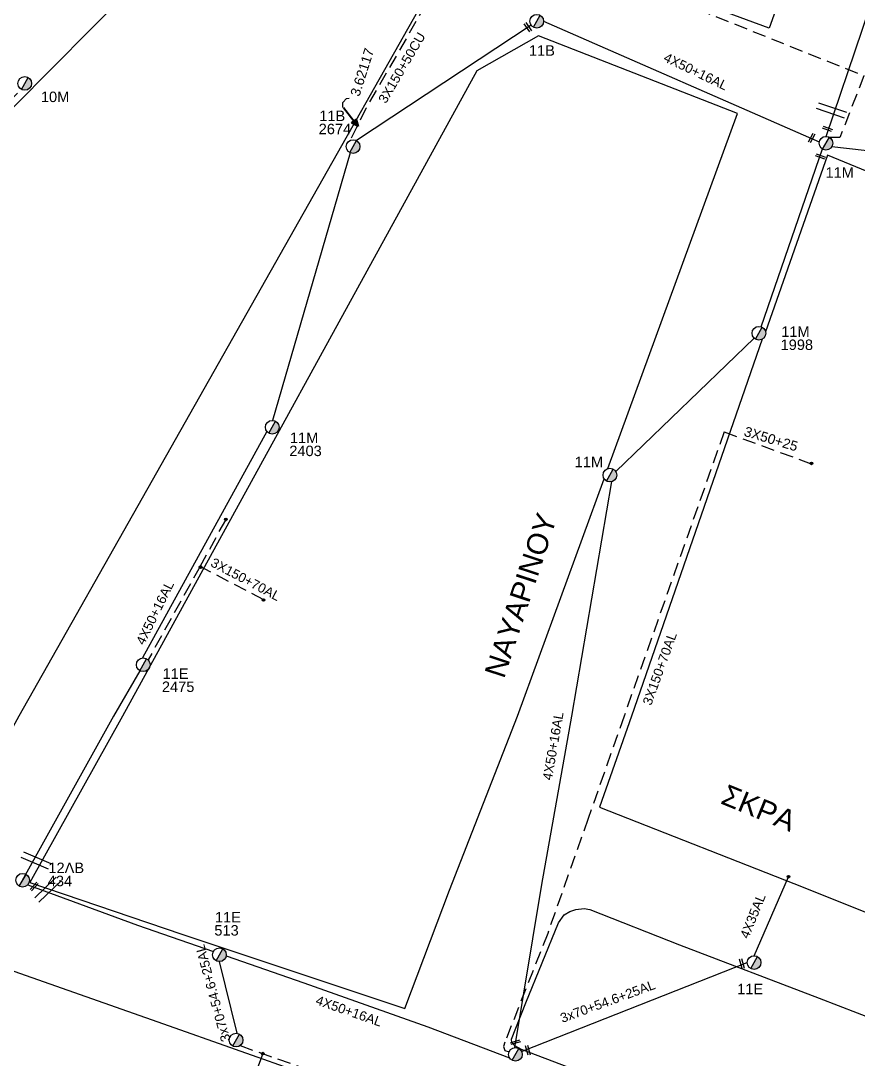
# Model space of a CAD drawing. Header units: millimetres. Extents: x 751 to 1825, y 360 to 872.
# Drawn here: x 1326.7 to 1406.9, y 451.2 to 550.6 of the extents above; entities that cross this region are included whole.
import ezdxf

# ---------------------------------------------------------------- set-up
doc = ezdxf.new("R2010")
doc.units = ezdxf.units.MM
doc.linetypes.add('DASHED', pattern=[19.05, 12.7, -6.35])
for name, color, linetype in [('Άγνωστα', 7, 'Continuous'), ('Γυμνά εναέρια ΧΤ (3Φ)   4x35AL', 7, 'Continuous'), ('Γυμνά εναέρια ΧΤ και ΦΟΠ (3Φ)   4x50+16AL', 7, 'Continuous'), ('Επίτονοι', 7, 'Continuous'), ('Επιγραφές - Σχήματα', 7, 'Continuous'), ('Καλώδια ΧΤ   3x150+50CU', 7, 'DASHED'), ('Καλώδια ΧΤ   3x150AL+50CU', 7, 'DASHED'), ('Μηχανική τομή', 7, 'Continuous'), ('Στύλος ΦΜ', 7, 'Continuous'), ('Στύλος ΦΜ @ 1', 7, 'Continuous'), ('Συνδέσεις', 7, 'Continuous'), ('Συνεστραμμένα ΧΤ   3x70+54.6+25 AL', 7, 'SYN_LINE'), ('Τομή', 7, 'Continuous'), ('Υπόβαθρο ΔΕΗ', 7, 'Continuous'), ('Υπόγεια καλώδια Δικτύου ΧΤ και Παρ. ΧΤ - 3X150+70 AL', 7, 'DASHED'), ('Υπόγεια καλώδια Παροχών ΧΤ   4x16AL', 7, 'DASHED')]:
    doc.layers.add(name, color=color, linetype=linetype)
doc.styles.get("Standard").update_dxf_attribs({"font": 'ARIAL.TTF'})
doc.linetypes.add('SYN_LINE', pattern='A,0.5,-0.0001,["/\\/\\/\\/",Standard,S=0.1,R=0,X=0,Y=-0.05],-0.25', length=0.7501)

# ---------------------------------------------------------------- blocks, each defined once
blk = doc.blocks.new('ΥΠΑΡΧΩΝ ΤΣΙΜΕΝΤΕΝΙΟΣ ΣΤΥΛΟΣ')
at = {"layer": 'Στύλος ΦΜ'}
blk.add_hatch(color=256, dxfattribs=at).paths.add_polyline_path([(-1.29, -2.28, 0.574793), (2.62, 0, 0.268822), (1.3, 2.27)])
blk.add_line((-1.29, -2.28), (1.3, 2.27), dxfattribs=at)
blk.add_circle((0, 0), 2.62, dxfattribs=at)
at = {"layer": 'Στύλος ΦΜ', "flags": 4}
for tag, p in [('ΑΡΙΘΜΟΣ', (-4.68, 8.05)), ('ΤΥΠΟΣ', (-4.91, 3.03))]:
    blk.add_attdef(tag, p, '', height=4, dxfattribs=at)
blk = doc.blocks.new('_ΣΥΝΔΕΣΗ')
at = {"layer": 'Συνδέσεις', "linetype": 'SYN_LINE', "ltscale": 40}
blk.add_hatch(color=256, dxfattribs=at).paths.add_polyline_path([(0.5, -0.01, 1), (-0.5, -0.01, 1)])
at = {"layer": 'Συνδέσεις'}
blk.add_circle((0, -0.01), 0.5, dxfattribs=at)
blk = doc.blocks.new('ΜΗΧΑΝΙΚΗ ΤΟΜΗ')
at = {"layer": 'Μηχανική τομή', "ltscale": 40}
for p, q in [((-1.89, 0.78), (1.89, 0.78)), ((1.89, 0), (-1.89, 0))]:
    blk.add_line(p, q, dxfattribs=at)
blk = doc.blocks.new('ΤΟΜΗ')
at = {"layer": 'Τομή', "ltscale": 40}
for p, q in [((-5.68, 0), (5.68, 0)), ((5.68, -2.33), (-5.68, -2.33))]:
    blk.add_line(p, q, dxfattribs=at)
blk = doc.blocks.new('ΕΠΙΤΟΝΟΣ')
at = {"layer": 'Επίτονοι', "lineweight": 40, "ltscale": 40}
blk.add_hatch(color=256, dxfattribs=at).paths.add_polyline_path([(-1.13, 6.47), (0, 9.1), (1.13, 6.47)])
for p, q in [((-1.13, 6.47), (0, 9.1)), ((0, 9.1), (1.13, 6.47)), ((1.13, 6.47), (-1.13, 6.47)), ((-1.13, 6.47), (0, 6.47)), ((0, 6.47), (0, 0))]:
    blk.add_line(p, q, dxfattribs=at)

msp = doc.modelspace()

# ---------------------------------------------------------------- linework, layer by layer
at = {"layer": 'Άγνωστα', "color": 2, "linetype": 'DASHED', "ltscale": 0.1}
msp.add_lwpolyline([(1394.05, 511.242), (1402.294, 508.227)], dxfattribs=at)
at = {"layer": 'Γυμνά εναέρια ΧΤ (3Φ)   4x35AL', "color": 133, "linetype": 'SYN_LINE', "ltscale": 10}
msp.add_lwpolyline([(1396.912, 461.078), (1400.209, 468.647)], dxfattribs=at)
at = {"layer": 'Γυμνά εναέρια ΧΤ και ΦΟΠ (3Φ)   4x50+16AL', "color": 85, "ltscale": 0.1}
msp.add_lwpolyline([(1403.83, 539.544), (1414.254, 570.406), (1416.65, 577.244)], dxfattribs=at)
at = {"layer": 'Γυμνά εναέρια ΧΤ και ΦΟΠ (3Φ)   4x50+16AL', "color": 1, "ltscale": 0.1}
for points in [[(1375.579, 550.182), (1358.847, 539.132)], [(1358.253, 537.98), (1350.792, 512.349)], [(1350.263, 511.292), (1338.369, 489.593)], [(1338.101, 488.374), (1335.589, 484.035), (1326.799, 468.207)]]:
    msp.add_lwpolyline(points, dxfattribs=at)
at = {"layer": 'Γυμνά εναέρια ΧΤ και ΦΟΠ (3Φ)   4x50+16AL', "color": 30, "ltscale": 0.1}
for points in [[(1376.762, 550.568), (1403.161, 539.03)], [(1404.375, 538.578), (1427.995, 535.895)]]:
    msp.add_lwpolyline(points, dxfattribs=at)
at = {"layer": 'Γυμνά εναέρια ΧΤ και ΦΟΠ (3Φ)   4x50+16AL', "color": 133, "linetype": 'Continuous', "ltscale": 0.1}
for points in [[(1397.589, 521.313), (1403.452, 538.336)], [(1383.666, 507.44), (1396.911, 520.232)], [(1374.003, 452.286), (1376.593, 467.91), (1379.464, 484.035), (1383.287, 506.478)]]:
    msp.add_lwpolyline(points, dxfattribs=at)
at = {"layer": 'Γυμνά εναέρια ΧΤ και ΦΟΠ (3Φ)   4x50+16AL', "color": 62, "ltscale": 0.1}
for points in [[(1327.366, 467.867), (1337.89, 463.993), (1345.141, 461.48)], [(1346.361, 461.057), (1353.806, 458.477), (1365.67, 454.278), (1373.498, 451.295)]]:
    msp.add_lwpolyline(points, dxfattribs=at)
at = {"layer": 'Επιγραφές - Σχήματα', "ltscale": 0.1}
msp.add_lwpolyline([(1357.55, 542.306), (1357.522, 542.797), (1357.887, 543.176), (1358.154, 543.204)], dxfattribs=at)
at = {"layer": 'Καλώδια ΧΤ   3x150+50CU', "color": 1, "linetype": 'DASHED', "ltscale": 0.1}
msp.add_lwpolyline([(1361.59, 553.233), (1364.34, 555.215), (1365.205, 555.215), (1366.329, 554.247), (1366.435, 553.845), (1359.752, 542.221), (1358.218, 539.16)], dxfattribs=at)
at = {"layer": 'Καλώδια ΧΤ   3x150AL+50CU', "color": 133, "linetype": 'DASHED', "ltscale": 0.1}
msp.add_lwpolyline([(1387.953, 553.137), (1407.438, 545.347), (1405.13, 539.429), (1404.109, 539.429)], dxfattribs=at)
at = {"layer": 'Καλώδια ΧΤ   3x150AL+50CU', "color": 30, "linetype": 'DASHED', "ltscale": 0.1}
msp.add_lwpolyline([(1287.046, 514.515), (1287.449, 514.16), (1287.016, 513.343), (1289.611, 509.838), (1276.246, 495.822), (1276.55, 495.594), (1277.346, 495.954), (1286.384, 505.579), (1289.617, 508.795), (1290.328, 509.009), (1290.802, 508.498), (1292.025, 508.884), (1326.758, 544.044)], dxfattribs=at)
at = {"layer": 'Συνεστραμμένα ΧΤ   3x70+54.6+25 AL', "color": 62, "linetype": 'SYN_LINE', "ltscale": 8}
msp.add_lwpolyline([(1347.418, 453.651), (1345.716, 460.512)], dxfattribs=at)
at = {"layer": 'Συνεστραμμένα ΧΤ   3x70+54.6+25 AL', "color": 133, "linetype": 'Continuous', "ltscale": 0.1}
msp.add_lwpolyline([(1374.649, 451.915), (1396.257, 460.424)], dxfattribs=at)
at = {"layer": 'Υπόβαθρο ΔΕΗ', "lineweight": -2, "ltscale": 0.1}
msp.add_lwpolyline([(1421.881, 615.508), (1398.354, 549.89), (1369.645, 560.514), (1356.814, 573.619), (1397.539, 615.508), (1404.288, 622.425), (1421.88, 615.505)], dxfattribs=at)
at = {"layer": 'Υπόβαθρο ΔΕΗ', "ltscale": 0.1}
msp.add_lwpolyline([(1326.524, 484.035), (1319.598, 471.353), (1303.755, 476.817), (1291.909, 480.881), (1282.823, 484.035), (1279.037, 485.419), (1278.307, 494.26), (1351.761, 568.342), (1366.059, 553.949)], close=True, dxfattribs=at)
for points in [[(1382.917, 507.733), (1395.341, 541.734), (1376.264, 549.184), (1370.36, 545.825), (1336.448, 484.035), (1327.57, 468.086), (1342.134, 463.145), (1363.466, 456.028), (1367.756, 467.37), (1374.258, 484.035), (1382.557, 506.746)], [(1397.698, 520.127), (1385.168, 484.035), (1382.118, 475.305), (1401.607, 467.631), (1414.931, 462.319), (1416.646, 467.352), (1419.029, 474.345), (1422.387, 484.035), (1423.329, 486.98), (1436.252, 524.181), (1423.329, 529.75), (1403.929, 537.749), (1398.018, 520.824)], [(1407.106, 441.139), (1406.691, 440.578), (1406.089, 440.377), (1405.619, 440.332), (1402.192, 441.628), (1392.527, 445.286), (1383.03, 448.91), (1374.646, 452.092), (1374.004, 452.46), (1373.714, 452.769), (1373.694, 453.079), (1375.069, 456.584), (1378.178, 464.243), (1378.737, 464.999), (1379.277, 465.31), (1379.855, 465.512), (1380.654, 465.593), (1381.191, 465.501)], [(1381.191, 465.501), (1389.781, 462.134), (1403.14, 457.031), (1408.611, 454.905)], [(1302.834, 430.502), (1310.745, 443.199), (1322.018, 461.006), (1340.364, 454.559), (1354.08, 449.72), (1367.081, 445.228), (1382.034, 439.818), (1404.193, 431.826), (1401.739, 424.691), (1397.222, 411.595), (1393.292, 400.259), (1391.725, 395.167), (1386.73, 397.154), (1381.426, 399.213), (1376.278, 401.181), (1370.64, 403.374), (1364.1, 405.979), (1356.384, 409.031), (1346.088, 413.124), (1332.665, 418.427), (1314.339, 425.699), (1302.834, 430.502)]]:
    msp.add_lwpolyline(points, dxfattribs=at)
at = {"layer": 'Υπόγεια καλώδια Δικτύου ΧΤ και Παρ. ΧΤ - 3X150+70 AL', "color": 62, "linetype": 'DASHED', "ltscale": 0.1}
for points in [[(1394.05, 511.242), (1394.05, 511.242), (1384.469, 484.035), (1381.027, 474.215), (1377.15, 463.221), (1373.053, 452.807), (1372.925, 452.377), (1373.057, 451.997), (1373.449, 451.873)], [(1347.702, 452.475), (1360.504, 447.929), (1360.644, 448.267), (1360.994, 448.347), (1361.359, 448.313), (1361.543, 447.986), (1361.508, 447.62), (1364.035, 446.742), (1364.216, 447.116), (1364.747, 447.273), (1365.374, 447.152), (1365.749, 446.669), (1365.749, 446.223), (1379.029, 441.296)]]:
    msp.add_lwpolyline(points, dxfattribs=at)
at = {"layer": 'Υπόγεια καλώδια Δικτύου ΧΤ και Παρ. ΧΤ - 3X150+70 AL', "color": 1, "linetype": 'DASHED', "ltscale": 0.1}
for points in [[(1343.865, 498.359), (1346.368, 502.889)], [(1349.959, 495.162), (1343.865, 498.359), (1338.886, 489.407)]]:
    msp.add_lwpolyline(points, dxfattribs=at)
at = {"layer": 'Υπόγεια καλώδια Παροχών ΧΤ   4x16AL', "color": 62, "linetype": 'DASHED', "ltscale": 0.1}
msp.add_lwpolyline([(1349.87, 451.704), (1347.463, 445.421)], dxfattribs=at)

# ---------------------------------------------------------------- block references
at = {"layer": 'Επιγραφές - Σχήματα', "ltscale": 0.1, "xscale": 0.2499999999999334, "yscale": 0.2499999999999334, "zscale": 0.2499999999999334, "rotation": 217.6037873696218}
msp.add_blockref('ΕΠΙΤΟΝΟΣ', (1357.61, 542.281), dxfattribs=at)
at = {"layer": 'Μηχανική τομή', "ltscale": 0.1}
for p, xscale, yscale, zscale, rotation in [((1375.163, 549.934), 0.2500000000000322, 0.2500000000000322, 0.2500000000000322, 304.4939594234535), ((1403.897, 540.167), 0.2499999999999995, 0.2499999999999995, 0.2499999999999995, 340.538027946107), ((1402.343, 539.445), 0.2499999999999961, 0.2499999999999961, 0.2499999999999961, 240.635699106696), ((1403.255, 537.521), 0.2499999999999995, 0.2499999999999995, 0.2499999999999995, 340.538027946107), ((1328.048, 467.638), 0.2500000000000468, 0.2500000000000468, 0.2500000000000468, 47.35818015781751), ((1395.828, 460.352), 0.2499999999999676, 0.2499999999999676, 0.2499999999999676, 105.7251221364237), ((1374.086, 452.706), 0.2500000000000856, 0.2500000000000856, 0.2500000000000856, 17.60455210492333), ((1375.336, 452.058), 0.2499999999999676, 0.2499999999999676, 0.2499999999999676, 105.7251221364237)]:
    msp.add_blockref('ΜΗΧΑΝΙΚΗ ΤΟΜΗ', p, dxfattribs=dict(at, xscale=xscale, yscale=yscale, zscale=zscale, rotation=rotation))
at = {"layer": 'Στύλος ΦΜ @ 1', "ltscale": 0.1}
ref = msp.add_blockref('ΥΠΑΡΧΩΝ ΤΣΙΜΕΝΤΕΝΙΟΣ ΣΤΥΛΟΣ', (1376.107, 550.568), dxfattribs=dict(at, xscale=0.25, yscale=0.25, zscale=0.25))
ref.add_attrib('ΤΥΠΟΣ', '11B', (1375.359, 547.267), dxfattribs={"layer": 'Στύλος ΦΜ', "height": 1, "flags": 4})
ref = msp.add_blockref('ΥΠΑΡΧΩΝ ΤΣΙΜΕΝΤΕΝΙΟΣ ΣΤΥΛΟΣ', (1327.081, 544.613), dxfattribs=dict(at, xscale=0.25, yscale=0.25, zscale=0.25))
ref.add_attrib('ΤΥΠΟΣ', '10M', (1328.626, 542.828), dxfattribs={"layer": 'Στύλος ΦΜ', "height": 1, "flags": 4})
ref = msp.add_blockref('ΥΠΑΡΧΩΝ ΤΣΙΜΕΝΤΕΝΙΟΣ ΣΤΥΛΟΣ', (1358.517, 538.567), dxfattribs=dict(at, xscale=0.25, yscale=0.25, zscale=0.25))
ref.add_attrib('ΤΥΠΟΣ', '2674', (1355.223, 539.751), dxfattribs={"layer": 'Στύλος ΦΜ', "height": 1, "flags": 4})
ref.add_attrib('ΑΡΙΘΜΟΣ', '11B', (1355.282, 541.007), dxfattribs={"layer": 'Στύλος ΦΜ', "height": 1, "flags": 4})
ref = msp.add_blockref('ΥΠΑΡΧΩΝ ΤΣΙΜΕΝΤΕΝΙΟΣ ΣΤΥΛΟΣ', (1403.8, 538.89), dxfattribs=dict(at, xscale=0.25, yscale=0.25, zscale=0.25))
ref.add_attrib('ΤΥΠΟΣ', '11M', (1403.754, 535.582), dxfattribs={"layer": 'Στύλος ΦΜ', "height": 1, "flags": 4})
ref = msp.add_blockref('ΥΠΑΡΧΩΝ ΤΣΙΜΕΝΤΕΝΙΟΣ ΣΤΥΛΟΣ', (1397.374, 520.695), dxfattribs=dict(at, xscale=0.25, yscale=0.25, zscale=0.25))
ref.add_attrib('ΤΥΠΟΣ', '1998', (1399.453, 519.087), dxfattribs={"layer": 'Στύλος ΦΜ', "height": 1, "flags": 4})
ref.add_attrib('ΑΡΙΘΜΟΣ', '11M', (1399.512, 520.344), dxfattribs={"layer": 'Στύλος ΦΜ', "height": 1, "flags": 4})
ref = msp.add_blockref('ΥΠΑΡΧΩΝ ΤΣΙΜΕΝΤΕΝΙΟΣ ΣΤΥΛΟΣ', (1350.78, 511.694), dxfattribs=dict(at, xscale=0.25, yscale=0.25, zscale=0.25))
ref.add_attrib('ΤΥΠΟΣ', '2403', (1352.412, 508.925), dxfattribs={"layer": 'Στύλος ΦΜ', "height": 1, "flags": 4})
ref.add_attrib('ΑΡΙΘΜΟΣ', '11M', (1352.471, 510.182), dxfattribs={"layer": 'Στύλος ΦΜ', "height": 1, "flags": 4})
ref = msp.add_blockref('ΥΠΑΡΧΩΝ ΤΣΙΜΕΝΤΕΝΙΟΣ ΣΤΥΛΟΣ', (1383.103, 507.106), dxfattribs=dict(at, xscale=0.25, yscale=0.25, zscale=0.25))
ref.add_attrib('ΤΥΠΟΣ', '11M', (1379.737, 507.863), dxfattribs={"layer": 'Στύλος ΦΜ', "height": 1, "flags": 4})
ref = msp.add_blockref('ΥΠΑΡΧΩΝ ΤΣΙΜΕΝΤΕΝΙΟΣ ΣΤΥΛΟΣ', (1338.424, 488.944), dxfattribs=dict(at, xscale=0.25, yscale=0.25, zscale=0.25))
ref.add_attrib('ΤΥΠΟΣ', '2475', (1340.215, 486.337), dxfattribs={"layer": 'Στύλος ΦΜ', "height": 1, "flags": 4})
ref.add_attrib('ΑΡΙΘΜΟΣ', '11E', (1340.274, 487.594), dxfattribs={"layer": 'Στύλος ΦΜ', "height": 1, "flags": 4})
ref = msp.add_blockref('ΥΠΑΡΧΩΝ ΤΣΙΜΕΝΤΕΝΙΟΣ ΣΤΥΛΟΣ', (1326.879, 468.303), dxfattribs=dict(at, xscale=0.25, yscale=0.25, zscale=0.25))
ref.add_attrib('ΤΥΠΟΣ', '434', (1329.286, 467.737), dxfattribs={"layer": 'Στύλος ΦΜ', "height": 1, "flags": 4})
ref.add_attrib('ΑΡΙΘΜΟΣ', '12ΛB', (1329.345, 468.994), dxfattribs={"layer": 'Στύλος ΦΜ', "height": 1, "flags": 4})
ref = msp.add_blockref('ΥΠΑΡΧΩΝ ΤΣΙΜΕΝΤΕΝΙΟΣ ΣΤΥΛΟΣ', (1345.716, 461.167), dxfattribs=dict(at, xscale=0.25, yscale=0.25, zscale=0.25))
ref.add_attrib('ΤΥΠΟΣ', '513', (1345.234, 463.01), dxfattribs={"layer": 'Στύλος ΦΜ', "height": 1, "flags": 4})
ref.add_attrib('ΑΡΙΘΜΟΣ', '11E', (1345.294, 464.267), dxfattribs={"layer": 'Στύλος ΦΜ', "height": 1, "flags": 4})
ref = msp.add_blockref('ΥΠΑΡΧΩΝ ΤΣΙΜΕΝΤΕΝΙΟΣ ΣΤΥΛΟΣ', (1396.912, 460.424), dxfattribs=dict(at, xscale=0.25, yscale=0.25, zscale=0.25))
ref.add_attrib('ΤΥΠΟΣ', '11E', (1395.293, 457.396), dxfattribs={"layer": 'Στύλος ΦΜ', "height": 1, "flags": 4})
at = {"layer": 'Στύλος ΦΜ @ 1', "ltscale": 0.1, "xscale": 0.25, "yscale": 0.25, "zscale": 0.25}
for p in [(1347.318, 453.005), (1374.058, 451.634)]:
    msp.add_blockref('ΥΠΑΡΧΩΝ ΤΣΙΜΕΝΤΕΝΙΟΣ ΣΤΥΛΟΣ', p, dxfattribs=at)
at = {"layer": 'Συνδέσεις', "ltscale": 0.1, "xscale": 0.25, "yscale": 0.25, "zscale": 0.25}
for p in [(1402.42, 508.23), (1346.34, 502.866), (1343.914, 498.285), (1349.942, 495.149), (1400.209, 468.649), (1349.871, 451.707)]:
    msp.add_blockref('_ΣΥΝΔΕΣΗ', p, dxfattribs=at)
at = {"layer": 'Τομή', "ltscale": 0.1}
for p, xscale, yscale, zscale, rotation in [((1404.43, 542.306), 0.2500000000000904, 0.2500000000000904, 0.2500000000000904, 341.1281843913741), ((1328.272, 470.469), 0.2499999999998338, 0.2499999999998338, 0.2499999999998338, 336.8891709687351), ((1329.065, 467.612), 0.2499999999998338, 0.2499999999998338, 0.2499999999998338, 43.77834193745646)]:
    msp.add_blockref('ΤΟΜΗ', p, dxfattribs=dict(at, xscale=xscale, yscale=yscale, zscale=zscale, rotation=rotation))

# ---------------------------------------------------------------- texts
at = {"layer": 'Άγνωστα', "ltscale": 0.1, "insert": (1396.146, 511.781), "char_height": 0.9, "width": 30.77778, "attachment_point": 1, "rotation": 343.31353}
msp.add_mtext('{\\H1.042x;3X50+25}', dxfattribs=at)
at = {"layer": 'Γυμνά εναέρια ΧΤ (3Φ)   4x35AL', "color": 7, "ltscale": 0.1, "insert": (1395.531, 462.982), "char_height": 0.9, "width": 84.18588, "attachment_point": 1, "rotation": 67.94703}
msp.add_mtext('4X35AL', dxfattribs=at)
at = {"layer": 'Γυμνά εναέρια ΧΤ και ΦΟΠ (3Φ)   4x50+16AL', "color": 7, "ltscale": 0.1, "char_height": 0.9, "width": 84.18588, "attachment_point": 1}
for insert, rotation in [((1388.559, 547.596), 334.32698), ((1337.687, 491.153), 63.88922), ((1376.656, 477.984), 80.09698), ((1355.155, 457.298), 340.79601)]:
    msp.add_mtext('4X50+16AL', dxfattribs=dict(at, insert=insert, rotation=rotation))
at = {"layer": 'Επιγραφές - Σχήματα', "ltscale": 0.1, "insert": (1358.223, 543.578), "char_height": 0.9, "width": 28.36667, "attachment_point": 1, "rotation": 72.3655}
msp.add_mtext('\\pt0.9;{\\H1.042x;3.62117}', dxfattribs=at)
at = {"layer": 'Επιγραφές - Σχήματα', "ltscale": 0.1, "char_height": 2, "attachment_point": 5}
for s, insert, rotation in [('ΝΑΥΑΡΙΝΟΥ', (1374.58, 495.584), 71.76219), ('ΣΚΡΑ', (1397.364, 475.235), 337.72727)]:
    msp.add_mtext(s, dxfattribs=dict(at, insert=insert, rotation=rotation))
at = {"layer": 'Καλώδια ΧΤ   3x150+50CU', "color": 7, "linetype": 'DASHED', "ltscale": 0.1, "insert": (1360.877, 543.075), "char_height": 0.9, "width": 84.18588, "attachment_point": 1, "rotation": 59.54658}
msp.add_mtext('3X150+50CU', dxfattribs=at)
at = {"layer": 'Συνεστραμμένα ΧΤ   3x70+54.6+25 AL', "color": 7, "linetype": 'DASHED', "ltscale": 0.1, "char_height": 0.9, "width": 84.18588, "attachment_point": 1}
for insert, rotation in [((1345.92, 452.747), 105.26734), ((1378.247, 455.485), 20.14196)]:
    msp.add_mtext('3x70+54.6+25AL', dxfattribs=dict(at, insert=insert, rotation=rotation))
at = {"layer": 'Υπόγεια καλώδια Δικτύου ΧΤ και Παρ. ΧΤ - 3X150+70 AL', "color": 7, "linetype": 'DASHED', "ltscale": 0.1, "char_height": 0.9, "width": 84.18588, "attachment_point": 1}
for insert, rotation in [((1345.214, 499.229), 332.11413), ((1386.213, 485.289), 70.16311)]:
    msp.add_mtext('3X150+70AL', dxfattribs=dict(at, insert=insert, rotation=rotation))

doc.saveas('drawing.dxf')
